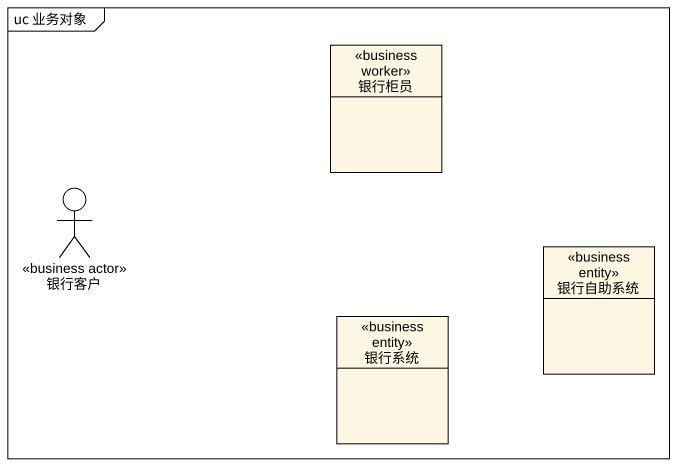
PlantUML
@startuml
mainframe uc 业务对象
allowmixing
hide circle
hide empty members
class 银行柜员 <<business worker>>
actor 银行客户 <<business actor>>
class 银行自助系统 <<business entity>>
class 银行系统 <<business entity>>
@enduml
